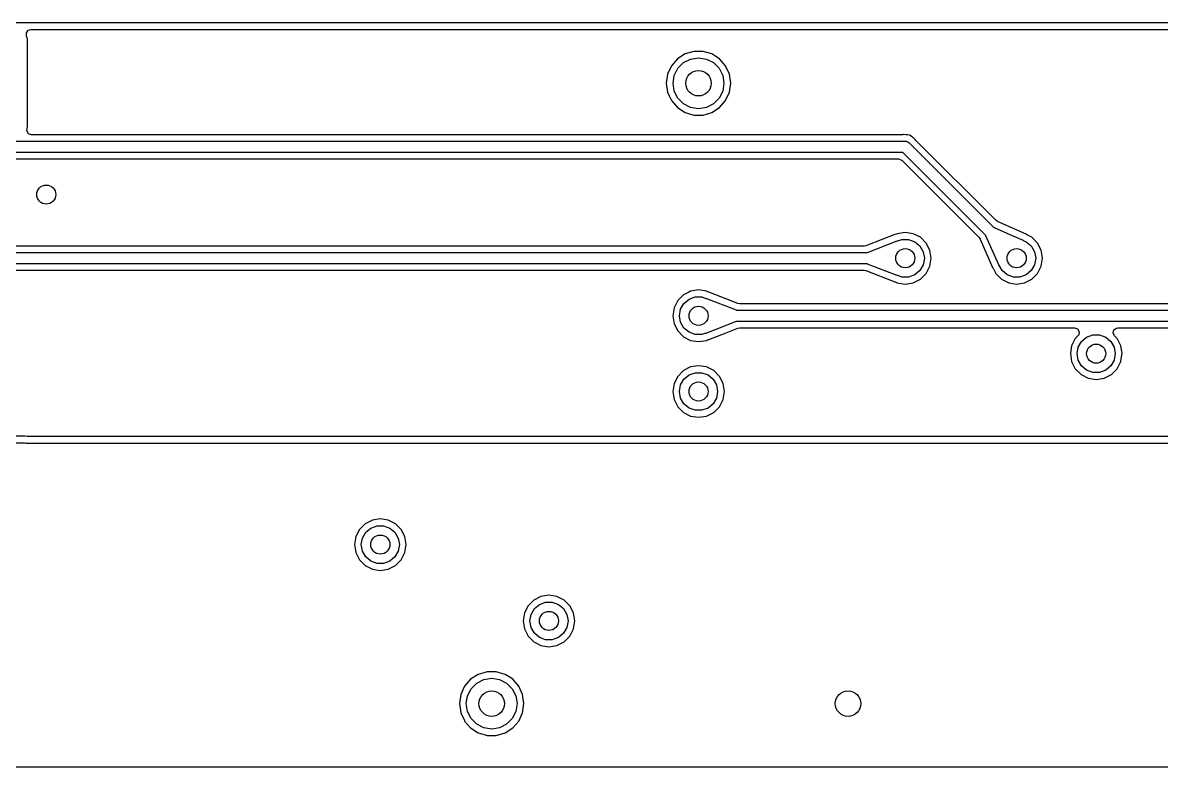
# Model space of a CAD drawing. Extents: x 107 to 211, y -135 to -72.
# Drawn here: x 146.63 to 164.52, y -135.5 to -123.8 of the extents above; entities that cross this region are included whole.
import ezdxf

# ---------------------------------------------------------------- set-up
doc = ezdxf.new("R2010")
doc.units = 0
doc.layers.add('BLACK', color=7, linetype='CONTINUOUS')

msp = doc.modelspace()

# ---------------------------------------------------------------- linework, layer by layer
at = {"layer": 'BLACK', "linetype": 'CONTINUOUS'}
for p, q in [((197.826, -123.8), (138.8, -123.8)), ((146.687328, -123.958794), (146.717259, -123.917972)), ((146.6903, -124.004143), (146.687328, -123.958794)), ((146.717259, -123.917972), (146.758372, -123.9055)), ((146.758372, -123.9055), (197.828302, -123.9055)), ((146.689026, -124.004545), (146.6903, -124.004143)), ((146.690241, -124.008399), (146.689026, -124.004545)), ((146.703975, -124.051957), (146.690241, -124.008399)), ((146.705299, -124.0671), (146.703975, -124.051957)), ((146.7055, -124.071698), (146.705299, -124.0671)), ((146.7055, -124.75), (146.7055, -124.071698)), ((157.039945, -124.290047), (156.918875, -124.367855)), ((157.039949, -124.290046), (157.039945, -124.290047)), ((157.178036, -124.2495), (157.039949, -124.290046)), ((157.178039, -124.2495), (157.178036, -124.2495)), ((157.321961, -124.2495), (157.178039, -124.2495)), ((157.321964, -124.2495), (157.321961, -124.2495)), ((157.46005, -124.290046), (157.321964, -124.2495)), ((157.460054, -124.290047), (157.46005, -124.290046)), ((157.524182, -124.33126), (157.460054, -124.290047)), ((157.581128, -124.367857), (157.524182, -124.33126)), ((156.824623, -124.476626), (156.764834, -124.607545)), ((156.918868, -124.36786), (156.824623, -124.476626)), ((156.869577, -124.626393), (156.926393, -124.514886)), ((156.918875, -124.367855), (156.918868, -124.36786)), ((156.926393, -124.514886), (157.014886, -124.426393)), ((157.014886, -124.426393), (157.126393, -124.369577)), ((157.126393, -124.369577), (157.25, -124.35)), ((157.25, -124.35), (157.373607, -124.369577)), ((157.373607, -124.369577), (157.485114, -124.426393)), ((157.485114, -124.426393), (157.573607, -124.514886)), ((157.573607, -124.514886), (157.630423, -124.626393)), ((157.675377, -124.476627), (157.581128, -124.367857)), ((157.735165, -124.607543), (157.675377, -124.476627)), ((156.764834, -124.607545), (156.744353, -124.75)), ((156.85, -124.75), (156.869577, -124.626393)), ((157.630423, -124.626393), (157.65, -124.75)), ((157.755647, -124.75), (157.735165, -124.607543)), ((146.7055, -125.426), (146.7055, -124.75)), ((156.744353, -124.75), (156.764834, -124.892454)), ((156.869577, -124.873607), (156.85, -124.75)), ((156.926393, -124.985114), (156.869577, -124.873607)), ((157.630423, -124.873607), (157.573607, -124.985114)), ((157.65, -124.75), (157.630423, -124.873607)), ((157.735165, -124.892457), (157.755647, -124.75)), ((156.764834, -124.892454), (156.764834, -124.892455)), ((156.764834, -124.892455), (156.764835, -124.892457)), ((156.764835, -124.892457), (156.785453, -124.937604)), ((156.785453, -124.937604), (156.824623, -125.023373)), ((156.824623, -125.023373), (156.918868, -125.132139)), ((157.014886, -125.073607), (156.926393, -124.985114)), ((157.573607, -124.985114), (157.485114, -125.073607)), ((157.581128, -125.132143), (157.675377, -125.023373)), ((157.675377, -125.023373), (157.735165, -124.892457)), ((156.918868, -125.132139), (156.918869, -125.13214)), ((156.918869, -125.13214), (156.918872, -125.132143)), ((156.918872, -125.132143), (157.039947, -125.209953)), ((157.126393, -125.130423), (157.014886, -125.073607)), ((157.039947, -125.209953), (157.146403, -125.241211)), ((157.25, -125.15), (157.126393, -125.130423)), ((157.373607, -125.130423), (157.25, -125.15)), ((157.321964, -125.250499), (157.460053, -125.209953)), ((157.485114, -125.073607), (157.373607, -125.130423)), ((157.460053, -125.209953), (157.581128, -125.132143)), ((157.146403, -125.241211), (157.178035, -125.250499)), ((157.178035, -125.250499), (157.178037, -125.2505)), ((157.178037, -125.2505), (157.178039, -125.2505)), ((157.178039, -125.2505), (157.321963, -125.2505)), ((157.321963, -125.2505), (157.321964, -125.250499)), ((146.696087, -125.49945), (146.699066, -125.465402)), ((146.721397, -125.543287), (146.696087, -125.49945)), ((146.698303, -125.465198), (146.699136, -125.462089)), ((146.699066, -125.465402), (146.698303, -125.465198)), ((146.699136, -125.462089), (146.699137, -125.462084)), ((146.699137, -125.462084), (146.7055, -125.426)), ((146.768963, -125.5606), (146.721397, -125.543287)), ((160.455248, -125.5606), (146.768963, -125.5606)), ((160.473716, -125.557462), (160.455248, -125.5606)), ((160.478248, -125.556951), (160.473716, -125.557462)), ((160.478249, -125.556951), (160.478248, -125.556951)), ((160.47825, -125.556951), (160.478249, -125.556951)), ((160.508572, -125.560367), (160.47825, -125.556951)), ((160.512717, -125.5606), (160.508572, -125.560367)), ((160.521341, -125.5606), (160.512717, -125.5606)), ((160.521342, -125.5606), (160.521341, -125.5606)), ((160.524815, -125.561392), (160.521342, -125.5606)), ((160.52976, -125.56252), (160.524815, -125.561392)), ((160.533845, -125.563214), (160.52976, -125.56252)), ((160.564166, -125.566631), (160.533845, -125.563214)), ((160.568453, -125.568131), (160.564166, -125.566631)), ((160.580199, -125.572996), (160.568453, -125.568131)), ((160.584288, -125.574966), (160.580199, -125.572996)), ((160.58429, -125.574967), (160.584288, -125.574966)), ((160.584291, -125.574968), (160.58429, -125.574967)), ((160.608151, -125.593995), (160.584291, -125.574968)), ((160.611531, -125.596393), (160.608151, -125.593995)), ((160.618834, -125.600982), (160.611531, -125.596393)), ((144.5, -125.6611), (160.5, -125.6611)), ((160.5, -125.6611), (160.505433, -125.662058)), ((160.505433, -125.662058), (160.507748, -125.661438)), ((160.507748, -125.661438), (160.511293, -125.663091)), ((160.511293, -125.663091), (160.530406, -125.666461)), ((160.530406, -125.666461), (160.545273, -125.678936)), ((160.545273, -125.678936), (160.562862, -125.687138)), ((160.562862, -125.687138), (161.890944, -127.01522)), ((160.624933, -125.607081), (160.618834, -125.600982)), ((160.628029, -125.609848), (160.624933, -125.607081)), ((160.651885, -125.628872), (160.628029, -125.609848)), ((160.654733, -125.632443), (160.651885, -125.628872)), ((160.665571, -125.647719), (160.654733, -125.632443)), ((161.926789, -126.908937), (160.665571, -125.647719)), ((160.463176, -125.8389), (144.536824, -125.8389)), ((144.609104, -125.9394), (160.390896, -125.9394)), ((160.390896, -125.9394), (160.438462, -125.956713)), ((161.766011, -127.141735), (160.463176, -125.8389)), ((160.438462, -125.956713), (160.443222, -125.961074)), ((160.443222, -125.961074), (161.658937, -127.176789)), ((161.890944, -127.01522), (161.891206, -127.015112)), ((161.891206, -127.015112), (161.895926, -127.016106)), ((161.895926, -127.016106), (162.190367, -127.145926)), ((161.94926, -126.924321), (161.926789, -126.908937)), ((162.396932, -127.121701), (161.94926, -126.924321)), ((160.3364, -127.128606), (159.908245, -127.294737)), ((160.336402, -127.128605), (160.3364, -127.128606)), ((160.336404, -127.128605), (160.336402, -127.128605)), ((160.341239, -127.127756), (160.336404, -127.128605)), ((160.362027, -127.120808), (160.341239, -127.127756)), ((160.374694, -127.114354), (160.362027, -127.120808)), ((160.5, -127.094508), (160.374694, -127.114354)), ((160.384115, -127.227775), (160.447906, -127.204558)), ((160.447906, -127.204558), (160.552094, -127.204558)), ((160.625301, -127.114353), (160.5, -127.094508)), ((160.552094, -127.204558), (160.65, -127.240192)), ((160.625302, -127.114353), (160.625301, -127.114353)), ((160.625304, -127.114354), (160.625302, -127.114353)), ((160.738342, -127.17195), (160.625304, -127.114354)), ((160.82805, -127.261658), (160.738342, -127.17195)), ((161.658937, -127.176789), (161.674321, -127.19926)), ((161.674321, -127.19926), (161.871701, -127.646932)), ((161.766106, -127.145926), (161.766011, -127.141735)), ((161.968235, -127.60437), (161.766106, -127.145926)), ((162.190367, -127.145926), (162.35437, -127.218235)), ((162.396933, -127.121701), (162.396932, -127.121701)), ((162.396936, -127.121703), (162.396933, -127.121701)), ((162.41395, -127.133636), (162.396936, -127.121703)), ((162.418403, -127.136314), (162.41395, -127.133636)), ((162.488342, -127.17195), (162.418403, -127.136314)), ((162.57805, -127.261658), (162.488342, -127.17195)), ((159.853508, -127.3106), (143.692138, -127.3106)), ((159.880277, -127.305589), (159.853508, -127.3106)), ((159.908245, -127.294737), (159.880277, -127.305589)), ((159.907466, -127.408202), (160.374563, -127.226961)), ((160.374563, -127.226961), (160.383515, -127.227163)), ((160.383515, -127.227163), (160.384115, -127.227775)), ((160.65, -127.240192), (160.729813, -127.307164)), ((160.729813, -127.307164), (160.781908, -127.397394)), ((160.885646, -127.374696), (160.82805, -127.261658)), ((160.905492, -127.5), (160.885646, -127.374696)), ((162.35437, -127.218235), (162.360558, -127.224709)), ((162.360558, -127.224709), (162.360546, -127.225832)), ((162.360546, -127.225832), (162.4, -127.240192)), ((162.4, -127.240192), (162.479813, -127.307164)), ((162.479813, -127.307164), (162.531908, -127.397394)), ((162.635646, -127.374696), (162.57805, -127.261658)), ((162.655492, -127.5), (162.635646, -127.374696)), ((143.647386, -127.4111), (159.903318, -127.4111)), ((159.903318, -127.4111), (159.903427, -127.410837)), ((159.903427, -127.410837), (159.907466, -127.408202)), ((160.781908, -127.397394), (160.8, -127.5)), ((160.8, -127.5), (160.781908, -127.602606)), ((160.885646, -127.625304), (160.905492, -127.5)), ((162.531908, -127.397394), (162.55, -127.5)), ((162.55, -127.5), (162.531908, -127.602606)), ((162.635646, -127.625304), (162.655492, -127.5)), ((159.904437, -127.5889), (143.68421, -127.5889)), ((143.756491, -127.6894), (159.853512, -127.6894)), ((159.853512, -127.6894), (159.880279, -127.69441)), ((159.880279, -127.69441), (160.336399, -127.871393)), ((159.907468, -127.591797), (159.904437, -127.5889)), ((160.374563, -127.773038), (159.907468, -127.591797)), ((160.729813, -127.692836), (160.65, -127.759808)), ((160.781908, -127.602606), (160.729813, -127.692836)), ((160.738342, -127.82805), (160.82805, -127.738342)), ((160.82805, -127.738342), (160.885646, -127.625304)), ((161.871701, -127.646932), (161.871702, -127.646933)), ((161.871702, -127.646933), (161.871705, -127.646939)), ((161.871705, -127.646939), (161.879014, -127.657504)), ((161.879014, -127.657504), (161.884234, -127.66505)), ((161.884234, -127.66505), (161.886766, -127.669291)), ((161.886766, -127.669291), (161.92195, -127.738342)), ((161.92195, -127.738342), (162.011658, -127.82805)), ((161.970253, -127.606349), (161.968235, -127.60437)), ((162.020187, -127.692836), (161.970253, -127.606349)), ((162.1, -127.759808), (162.020187, -127.692836)), ((162.479813, -127.692836), (162.4, -127.759808)), ((162.531908, -127.602606), (162.479813, -127.692836)), ((162.488342, -127.82805), (162.57805, -127.738342)), ((162.57805, -127.738342), (162.635646, -127.625304)), ((160.336399, -127.871393), (160.336402, -127.871393)), ((160.336402, -127.871393), (160.336406, -127.871395)), ((160.336406, -127.871395), (160.341789, -127.872375)), ((160.341789, -127.872375), (160.362134, -127.879245)), ((160.362134, -127.879245), (160.374696, -127.885646)), ((160.383239, -127.772953), (160.374563, -127.773038)), ((160.374696, -127.885646), (160.5, -127.905492)), ((160.38401, -127.772186), (160.383239, -127.772953)), ((160.447906, -127.795442), (160.38401, -127.772186)), ((160.552094, -127.795442), (160.447906, -127.795442)), ((160.5, -127.905492), (160.625304, -127.885646)), ((160.65, -127.759808), (160.552094, -127.795442)), ((160.625304, -127.885646), (160.738342, -127.82805)), ((162.011658, -127.82805), (162.124696, -127.885646)), ((162.197906, -127.795442), (162.1, -127.759808)), ((162.124696, -127.885646), (162.25, -127.905492)), ((162.302094, -127.795442), (162.197906, -127.795442)), ((162.25, -127.905492), (162.375304, -127.885646)), ((162.4, -127.759808), (162.302094, -127.795442)), ((162.375304, -127.885646), (162.488342, -127.82805)), ((157.012607, -128.076951), (156.922902, -128.166656)), ((157.099609, -128.032621), (157.012607, -128.076951)), ((157.125647, -128.019354), (157.099609, -128.032621)), ((157.125649, -128.019353), (157.125647, -128.019353)), ((157.125647, -128.019353), (157.125647, -128.019354)), ((157.250951, -127.999508), (157.125649, -128.019353)), ((157.376255, -128.019354), (157.250951, -127.999508)), ((157.388819, -128.025755), (157.376255, -128.019354)), ((157.409146, -128.032621), (157.388819, -128.025755)), ((157.414549, -128.033605), (157.409146, -128.032621)), ((157.414553, -128.033606), (157.414549, -128.033605)), ((157.695883, -128.142767), (157.414553, -128.033606)), ((156.865304, -128.279698), (156.845459, -128.405)), ((156.922902, -128.166656), (156.865304, -128.279698)), ((156.969043, -128.302394), (157.021138, -128.212164)), ((157.021138, -128.212164), (157.100951, -128.145192)), ((157.100951, -128.145192), (157.198857, -128.109558)), ((157.198857, -128.109558), (157.303045, -128.109558)), ((157.303045, -128.109558), (157.366939, -128.132812)), ((157.366939, -128.132812), (157.367711, -128.132046)), ((157.367711, -128.132046), (157.376387, -128.131961)), ((157.376387, -128.131961), (157.843483, -128.313202)), ((157.870674, -128.210589), (157.695883, -128.142767)), ((157.897441, -128.2156), (157.870674, -128.210589)), ((176.685896, -128.2156), (157.897441, -128.2156)), ((156.845459, -128.405), (156.865304, -128.530301)), ((156.950951, -128.405), (156.969043, -128.302394)), ((156.969043, -128.507606), (156.950951, -128.405)), ((157.843483, -128.313202), (157.846515, -128.3161)), ((157.846515, -128.3161), (176.758176, -128.3161)), ((156.865304, -128.530301), (156.865304, -128.530302)), ((156.865304, -128.530302), (156.865305, -128.530304)), ((156.865305, -128.530304), (156.922901, -128.643342)), ((157.021138, -128.597836), (156.969043, -128.507606)), ((157.100951, -128.664808), (157.021138, -128.597836)), ((157.843483, -128.496797), (157.376387, -128.678038)), ((157.68372, -128.671951), (157.870671, -128.599411)), ((157.847524, -128.494162), (157.843483, -128.496797)), ((157.847633, -128.4939), (157.847524, -128.494162)), ((176.795, -128.4939), (157.847633, -128.4939)), ((157.870671, -128.599411), (157.89744, -128.5944)), ((157.89744, -128.5944), (163.160556, -128.5944)), ((163.160556, -128.5944), (163.208122, -128.611713)), ((163.208122, -128.611713), (163.233432, -128.65555)), ((163.765726, -128.67485), (163.778827, -128.625955)), ((163.778827, -128.625955), (163.820291, -128.596921)), ((163.820291, -128.596921), (163.839444, -128.5944)), ((163.839444, -128.5944), (176.750248, -128.5944)), ((156.922901, -128.643342), (157.012609, -128.73305)), ((157.012609, -128.73305), (157.125647, -128.790646)), ((157.198857, -128.700442), (157.100951, -128.664808)), ((157.125647, -128.790646), (157.250951, -128.810492)), ((157.303045, -128.700442), (157.198857, -128.700442)), ((157.250951, -128.810492), (157.376255, -128.790646)), ((157.366835, -128.677224), (157.303045, -128.700442)), ((157.367435, -128.677836), (157.366835, -128.677224)), ((157.376387, -128.678038), (157.367435, -128.677836)), ((157.376255, -128.790646), (157.388924, -128.78419)), ((157.388924, -128.78419), (157.409723, -128.77724)), ((157.409723, -128.77724), (157.414551, -128.776393)), ((157.414551, -128.776393), (157.68372, -128.671951)), ((163.171951, -128.761656), (163.114353, -128.874698)), ((163.212882, -128.720726), (163.171951, -128.761656)), ((163.224642, -128.7054), (163.212882, -128.720726)), ((163.218092, -128.897394), (163.270187, -128.807164)), ((163.233432, -128.65555), (163.224642, -128.7054)), ((163.270187, -128.807164), (163.35, -128.740192)), ((163.35, -128.740192), (163.447906, -128.704558)), ((163.447906, -128.704558), (163.552094, -128.704558)), ((163.552094, -128.704558), (163.65, -128.740192)), ((163.65, -128.740192), (163.729813, -128.807164)), ((163.729813, -128.807164), (163.781908, -128.897394)), ((163.787118, -128.720726), (163.765726, -128.67485)), ((163.82805, -128.761658), (163.787118, -128.720726)), ((163.885646, -128.874696), (163.82805, -128.761658)), ((163.114353, -128.874698), (163.094508, -129)), ((163.2, -129), (163.218092, -128.897394)), ((163.781908, -128.897394), (163.8, -129)), ((163.905492, -129), (163.885646, -128.874696)), ((163.094508, -129), (163.114353, -129.125301)), ((163.114353, -129.125301), (163.114353, -129.125302)), ((163.114353, -129.125302), (163.114354, -129.125304)), ((163.114354, -129.125304), (163.17195, -129.238342)), ((163.218092, -129.102606), (163.2, -129)), ((163.270187, -129.192836), (163.218092, -129.102606)), ((163.781908, -129.102606), (163.729813, -129.192836)), ((163.8, -129), (163.781908, -129.102606)), ((163.82805, -129.238342), (163.885646, -129.125304)), ((163.885646, -129.125304), (163.897573, -129.05)), ((163.897573, -129.05), (163.905492, -129)), ((157.012607, -129.266951), (156.922902, -129.356656)), ((157.125649, -129.209353), (157.012607, -129.266951)), ((157.021138, -129.402164), (157.100951, -129.335192)), ((157.100951, -129.335192), (157.198857, -129.299558)), ((157.250951, -129.189508), (157.125649, -129.209353)), ((157.198857, -129.299558), (157.303045, -129.299558)), ((157.376252, -129.209353), (157.250951, -129.189508)), ((157.303045, -129.299558), (157.400951, -129.335192)), ((157.376253, -129.209353), (157.376252, -129.209353)), ((157.376255, -129.209354), (157.376253, -129.209353)), ((157.489293, -129.26695), (157.376255, -129.209354)), ((157.400951, -129.335192), (157.480764, -129.402164)), ((157.579001, -129.356658), (157.489293, -129.26695)), ((163.17195, -129.238342), (163.261658, -129.32805)), ((163.261658, -129.32805), (163.374696, -129.385646)), ((163.35, -129.259808), (163.270187, -129.192836)), ((163.447906, -129.295442), (163.35, -129.259808)), ((163.552094, -129.295442), (163.447906, -129.295442)), ((163.65, -129.259808), (163.552094, -129.295442)), ((163.625304, -129.385646), (163.738342, -129.32805)), ((163.729813, -129.192836), (163.65, -129.259808)), ((163.738342, -129.32805), (163.82805, -129.238342)), ((156.865304, -129.469698), (156.845459, -129.595)), ((156.922902, -129.356656), (156.865304, -129.469698)), ((156.950951, -129.595), (156.969043, -129.492394)), ((156.969043, -129.492394), (157.021138, -129.402164)), ((157.480764, -129.402164), (157.532859, -129.492394)), ((157.532859, -129.492394), (157.550951, -129.595)), ((157.636597, -129.469696), (157.579001, -129.356658)), ((157.656443, -129.595), (157.636597, -129.469696)), ((163.374696, -129.385646), (163.5, -129.405492)), ((163.5, -129.405492), (163.625304, -129.385646)), ((156.845459, -129.595), (156.865304, -129.720301)), ((156.969043, -129.697606), (156.950951, -129.595)), ((157.021138, -129.787836), (156.969043, -129.697606)), ((157.532859, -129.697606), (157.480764, -129.787836)), ((157.550951, -129.595), (157.532859, -129.697606)), ((157.636597, -129.720304), (157.656443, -129.595)), ((156.865304, -129.720301), (156.865304, -129.720302)), ((156.865304, -129.720302), (156.865305, -129.720304)), ((156.865305, -129.720304), (156.922901, -129.833342)), ((156.922901, -129.833342), (157.012609, -129.92305)), ((157.100951, -129.854808), (157.021138, -129.787836)), ((157.198857, -129.890442), (157.100951, -129.854808)), ((157.400951, -129.854808), (157.303045, -129.890442)), ((157.480764, -129.787836), (157.400951, -129.854808)), ((157.489293, -129.92305), (157.579001, -129.833342)), ((157.579001, -129.833342), (157.636597, -129.720304)), ((157.012609, -129.92305), (157.125647, -129.980646)), ((157.125647, -129.980646), (157.250951, -130.000492)), ((157.303045, -129.890442), (157.198857, -129.890442)), ((157.250951, -130.000492), (157.376255, -129.980646)), ((157.376255, -129.980646), (157.489293, -129.92305)), ((146.661573, -130.2945), (145.036122, -130.2945)), ((145.038427, -130.4), (146.661573, -130.4)), ((146.661575, -130.2945), (146.661573, -130.2945)), ((146.661573, -130.4), (146.682934, -130.407775)), ((146.661582, -130.294501), (146.661575, -130.2945)), ((146.699284, -130.30115), (146.661582, -130.294501)), ((146.682934, -130.407775), (184.687028, -130.407775)), ((146.712136, -130.302275), (146.699284, -130.30115)), ((184.472676, -130.302275), (146.712136, -130.302275)), ((152.011656, -131.671951), (151.921951, -131.761656)), ((152.124698, -131.614353), (152.011656, -131.671951)), ((152.25, -131.594508), (152.124698, -131.614353)), ((152.375301, -131.614353), (152.25, -131.594508)), ((152.375302, -131.614353), (152.375301, -131.614353)), ((152.375304, -131.614354), (152.375302, -131.614353)), ((152.488342, -131.67195), (152.375304, -131.614354)), ((152.57805, -131.761658), (152.488342, -131.67195)), ((151.921951, -131.761656), (151.864353, -131.874698)), ((151.968092, -131.897394), (152.020187, -131.807164)), ((152.020187, -131.807164), (152.1, -131.740192)), ((152.1, -131.740192), (152.197906, -131.704558)), ((152.197906, -131.704558), (152.302094, -131.704558)), ((152.302094, -131.704558), (152.4, -131.740192)), ((152.4, -131.740192), (152.479813, -131.807164)), ((152.479813, -131.807164), (152.531908, -131.897394)), ((152.635646, -131.874696), (152.57805, -131.761658)), ((151.864353, -131.874698), (151.844508, -132)), ((151.844508, -132), (151.864353, -132.125301)), ((151.95, -132), (151.968092, -131.897394)), ((151.968092, -132.102606), (151.95, -132)), ((152.531908, -131.897394), (152.55, -132)), ((152.55, -132), (152.531908, -132.102606)), ((152.655492, -132), (152.635646, -131.874696)), ((152.635646, -132.125304), (152.655492, -132)), ((151.864353, -132.125301), (151.864353, -132.125302)), ((151.864353, -132.125302), (151.864354, -132.125304)), ((151.864354, -132.125304), (151.92195, -132.238342)), ((152.020187, -132.192836), (151.968092, -132.102606)), ((152.1, -132.259808), (152.020187, -132.192836)), ((152.479813, -132.192836), (152.4, -132.259808)), ((152.531908, -132.102606), (152.479813, -132.192836)), ((152.57805, -132.238342), (152.635646, -132.125304)), ((151.92195, -132.238342), (152.011658, -132.32805)), ((152.011658, -132.32805), (152.124696, -132.385646)), ((152.197906, -132.295442), (152.1, -132.259808)), ((152.124696, -132.385646), (152.25, -132.405492)), ((152.302094, -132.295442), (152.197906, -132.295442)), ((152.25, -132.405492), (152.375304, -132.385646)), ((152.4, -132.259808), (152.302094, -132.295442)), ((152.375304, -132.385646), (152.488342, -132.32805)), ((152.488342, -132.32805), (152.57805, -132.238342)), ((154.661656, -132.871951), (154.571951, -132.961656)), ((154.774698, -132.814353), (154.661656, -132.871951)), ((154.75, -132.940192), (154.847906, -132.904558)), ((154.9, -132.794508), (154.774698, -132.814353)), ((154.847906, -132.904558), (154.952094, -132.904558)), ((155.025301, -132.814353), (154.9, -132.794508)), ((154.952094, -132.904558), (155.05, -132.940192)), ((155.025302, -132.814353), (155.025301, -132.814353)), ((155.025304, -132.814354), (155.025302, -132.814353)), ((155.138342, -132.87195), (155.025304, -132.814354)), ((155.22805, -132.961658), (155.138342, -132.87195)), ((154.514353, -133.074698), (154.494508, -133.2)), ((154.571951, -132.961656), (154.514353, -133.074698)), ((154.6, -133.2), (154.618092, -133.097394)), ((154.618092, -133.097394), (154.670187, -133.007164)), ((154.670187, -133.007164), (154.75, -132.940192)), ((155.05, -132.940192), (155.129813, -133.007164)), ((155.129813, -133.007164), (155.181908, -133.097394)), ((155.181908, -133.097394), (155.2, -133.2)), ((155.285646, -133.074696), (155.22805, -132.961658)), ((155.305492, -133.2), (155.285646, -133.074696)), ((154.494508, -133.2), (154.514353, -133.325301)), ((154.618092, -133.302606), (154.6, -133.2)), ((155.2, -133.2), (155.181908, -133.302606)), ((155.285646, -133.325304), (155.305492, -133.2)), ((154.514353, -133.325301), (154.514353, -133.325302)), ((154.514353, -133.325302), (154.514354, -133.325304)), ((154.514354, -133.325304), (154.57195, -133.438342)), ((154.57195, -133.438342), (154.661658, -133.52805)), ((154.670187, -133.392836), (154.618092, -133.302606)), ((154.75, -133.459808), (154.670187, -133.392836)), ((154.847906, -133.495442), (154.75, -133.459808)), ((155.05, -133.459808), (154.952094, -133.495442)), ((155.129813, -133.392836), (155.05, -133.459808)), ((155.181908, -133.302606), (155.129813, -133.392836)), ((155.138342, -133.52805), (155.22805, -133.438342)), ((155.22805, -133.438342), (155.285646, -133.325304)), ((154.661658, -133.52805), (154.774696, -133.585646)), ((154.774696, -133.585646), (154.9, -133.605492)), ((154.952094, -133.495442), (154.847906, -133.495442)), ((154.9, -133.605492), (155.025304, -133.585646)), ((155.025304, -133.585646), (155.138342, -133.52805)), ((153.928036, -133.9995), (153.789949, -134.040046)), ((153.928039, -133.9995), (153.928036, -133.9995)), ((154.071961, -133.9995), (153.928039, -133.9995)), ((154.071964, -133.9995), (154.071961, -133.9995)), ((154.21005, -134.040046), (154.071964, -133.9995)), ((153.668868, -134.11786), (153.574623, -134.226626)), ((153.668875, -134.117855), (153.668868, -134.11786)), ((153.789945, -134.040047), (153.668875, -134.117855)), ((153.676393, -134.264886), (153.764886, -134.176393)), ((153.764886, -134.176393), (153.876393, -134.119577)), ((153.789949, -134.040046), (153.789945, -134.040047)), ((153.876393, -134.119577), (154, -134.1)), ((154, -134.1), (154.123607, -134.119577)), ((154.123607, -134.119577), (154.235114, -134.176393)), ((154.210054, -134.040047), (154.21005, -134.040046)), ((154.274182, -134.08126), (154.210054, -134.040047)), ((154.235114, -134.176393), (154.323607, -134.264886)), ((154.331128, -134.117857), (154.274182, -134.08126)), ((154.425377, -134.226627), (154.331128, -134.117857)), ((153.514834, -134.357545), (153.494353, -134.5)), ((153.574623, -134.226626), (153.514834, -134.357545)), ((153.619577, -134.376393), (153.676393, -134.264886)), ((154.323607, -134.264886), (154.380423, -134.376393)), ((154.485165, -134.357543), (154.425377, -134.226627)), ((154.505647, -134.5), (154.485165, -134.357543)), ((153.494353, -134.5), (153.514834, -134.642454)), ((153.6, -134.5), (153.619577, -134.376393)), ((153.619577, -134.623607), (153.6, -134.5)), ((154.380423, -134.376393), (154.4, -134.5)), ((154.4, -134.5), (154.380423, -134.623607)), ((154.485165, -134.642457), (154.505647, -134.5)), ((153.514834, -134.642454), (153.514834, -134.642455)), ((153.514834, -134.642455), (153.514835, -134.642457)), ((153.514835, -134.642457), (153.571285, -134.766063)), ((153.676393, -134.735114), (153.619577, -134.623607)), ((154.380423, -134.623607), (154.323607, -134.735114)), ((154.425377, -134.773373), (154.485165, -134.642457)), ((153.571285, -134.766063), (153.574623, -134.773373)), ((153.574623, -134.773373), (153.668868, -134.882139)), ((153.668868, -134.882139), (153.668869, -134.88214)), ((153.668869, -134.88214), (153.668872, -134.882143)), ((153.668872, -134.882143), (153.789947, -134.959953)), ((153.764886, -134.823607), (153.676393, -134.735114)), ((153.876393, -134.880423), (153.764886, -134.823607)), ((154, -134.9), (153.876393, -134.880423)), ((154.123607, -134.880423), (154, -134.9)), ((154.235114, -134.823607), (154.123607, -134.880423)), ((154.210053, -134.959953), (154.331128, -134.882143)), ((154.323607, -134.735114), (154.235114, -134.823607)), ((154.331128, -134.882143), (154.425377, -134.773373)), ((153.789947, -134.959953), (153.896403, -134.991211)), ((153.896403, -134.991211), (153.928035, -135.000499)), ((153.928035, -135.000499), (153.928037, -135.0005)), ((153.928037, -135.0005), (153.928039, -135.0005)), ((153.928039, -135.0005), (154.071963, -135.0005)), ((154.071963, -135.0005), (154.071964, -135.000499)), ((154.071964, -135.000499), (154.210053, -134.959953)), ((204.426004, -135.4995), (139.076358, -135.4995))]:
    msp.add_line(p, q, dxfattribs=at)
at = {"layer": 'BLACK'}
for centre, radius in [((157.25, -124.75), 0.2), ((147, -126.5), 0.15), ((160.5, -127.5), 0.15), ((162.25, -127.5), 0.15), ((157.250951, -128.405), 0.15), ((163.5, -129), 0.15), ((157.250951, -129.595), 0.15), ((152.25, -132), 0.15), ((154.9, -133.2), 0.15), ((154, -134.5), 0.2), ((159.6, -134.5), 0.2)]:
    msp.add_circle(centre, radius, dxfattribs=at)

doc.saveas('drawing.dxf')
